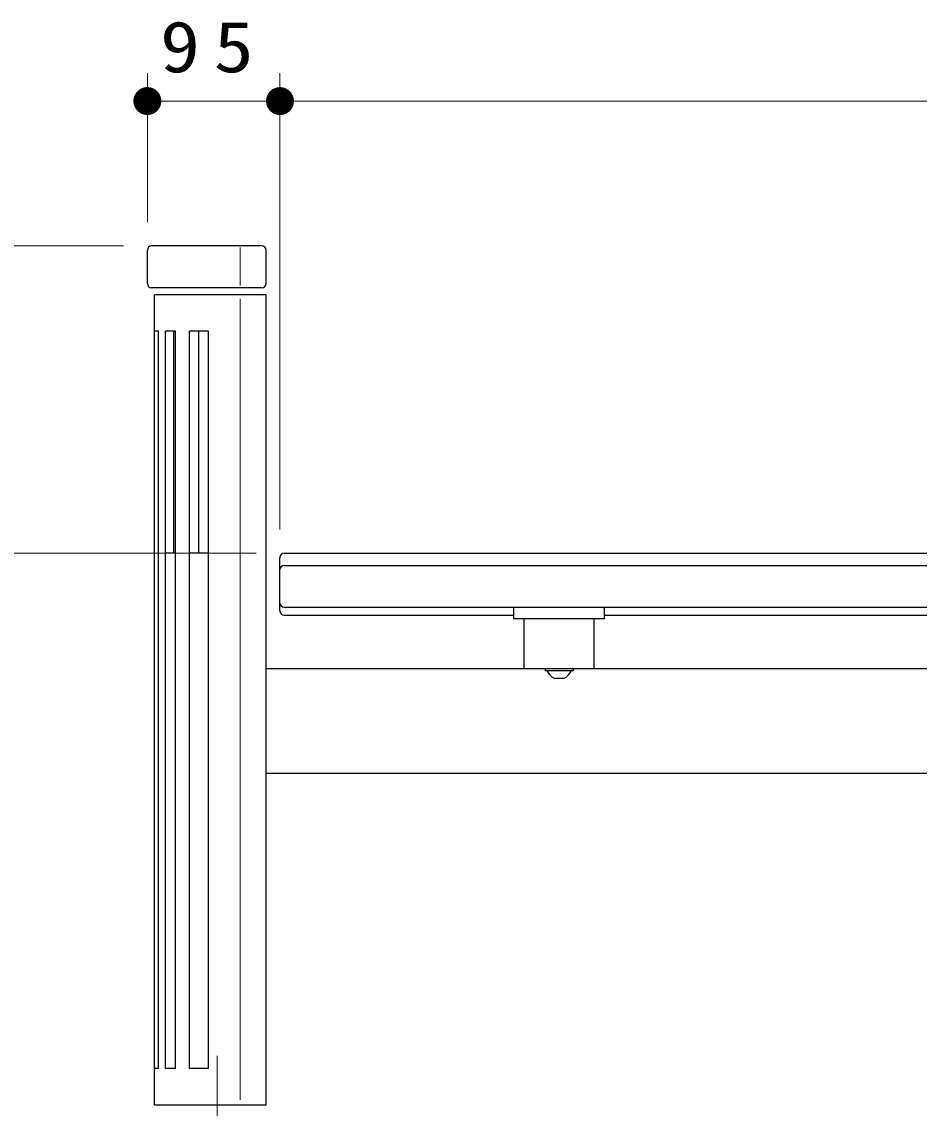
# Model space of a CAD drawing. Units: millimetres on the paper, scale 1:20. Extents: x -365 to 0, y 0 to 257.
# Drawn here: x -285.16 to -253.01, y 108.29 to 147.19 of the extents above; entities that cross this region are included whole.
import ezdxf

# ---------------------------------------------------------------- set-up
doc = ezdxf.new("R2010")
doc.units = ezdxf.units.MM
doc.linetypes.add('USER2', pattern=[6, 3, -1, 1, -1])
doc.layers.add('1_20', color=7, linetype='Continuous', lineweight=25)
doc.styles.add('ＭＳ ゴシック', font='')
doc.styles.get('ＭＳ ゴシック').set_extended_font_data('MS Gothic')

# ---------------------------------------------------------------- blocks, each defined once
blk = doc.blocks.new('filled_dot')
at = {"color": 0, "linetype": 'Continuous', "lineweight": -2, "const_width": 1.25}
blk.add_lwpolyline([(-0.625, 0, 1), (0.625, 0, 1)], format="xyb", close=True, dxfattribs=at)

msp = doc.modelspace()

# ---------------------------------------------------------------- linework, layer by layer
at = {"layer": '1_20', "lineweight": 13}
for p, q in [((-280.657, 140.012), (-280.657, 145.35)), ((-275.907, 129.012), (-275.907, 145.35)), ((-280.657, 144.35), (-275.907, 144.35)), ((-275.907, 144.35), (-185.907, 144.35)), ((-281.507, 139.162), (-302.271, 139.162)), ((-277.336, 137.752), (-277.336, 139.106)), ((-277.336, 108.594), (-277.336, 137.274)), ((-276.757, 128.162), (-294.794, 128.162))]:
    msp.add_line(p, q, dxfattribs=at)
at = {"layer": '1_20'}
for p, q in [((-280.657, 137.812), (-280.657, 139.012)), ((-276.557, 139.162), (-280.507, 139.162)), ((-276.407, 137.812), (-276.407, 139.012)), ((-276.557, 137.662), (-280.507, 137.662)), ((-276.407, 137.412), (-280.407, 137.412)), ((-280.407, 108.412), (-280.407, 137.412)), ((-276.407, 108.412), (-276.407, 137.412)), ((-280.259, 136.112), (-280.389, 136.112)), ((-280.259, 109.712), (-280.259, 136.112)), ((-280.012, 109.712), (-280.012, 136.112)), ((-279.645, 136.112), (-280.012, 136.112)), ((-279.703, 128.162), (-279.703, 136.112)), ((-279.645, 109.712), (-279.645, 136.112)), ((-279.143, 109.712), (-279.143, 136.112)), ((-278.472, 136.112), (-279.143, 136.112)), ((-278.815, 128.162), (-278.815, 136.112)), ((-278.472, 109.712), (-278.472, 136.112)), ((-279.645, 128.162), (-280.012, 128.162)), ((-278.472, 128.162), (-279.143, 128.162)), ((-275.907, 126.095), (-275.907, 128.012)), ((-275.757, 128.162), (-186.057, 128.162)), ((-275.757, 127.722), (-186.057, 127.722)), ((-275.757, 126.228), (-186.057, 126.228)), ((-267.532, 125.814), (-267.532, 126.228)), ((-264.282, 125.814), (-264.282, 126.228)), ((-275.757, 125.945), (-267.532, 125.945)), ((-264.282, 125.814), (-267.532, 125.814)), ((-267.157, 124.037), (-267.157, 125.814)), ((-264.657, 124.037), (-264.657, 125.814)), ((-264.282, 125.945), (-232.532, 125.945)), ((-276.407, 124.037), (-185.407, 124.037)), ((-266.407, 124.037), (-266.407, 123.954)), ((-265.407, 123.954), (-266.407, 123.954)), ((-265.407, 124.037), (-265.407, 123.954)), ((-265.748, 123.679), (-266.066, 123.679)), ((-276.407, 120.287), (-185.407, 120.287)), ((-280.259, 109.712), (-280.389, 109.712)), ((-279.645, 109.712), (-280.012, 109.712)), ((-278.472, 109.712), (-279.143, 109.712)), ((-280.407, 108.412), (-276.407, 108.412))]:
    msp.add_line(p, q, dxfattribs=at)
at = {"layer": '1_20', "linetype": 'USER2', "lineweight": 13}
for p, q in [((-278.157, 110.162), (-278.157, 89.662)), ((-278.157, 109.747), (-278.157, 90.662))]:
    msp.add_line(p, q, dxfattribs=at)
at = {"layer": '1_20'}
for centre, radius, start, end in [((-280.507, 139.012), 0.15, 90, 180), ((-276.557, 139.012), 0.15, 0, 90), ((-280.507, 137.812), 0.15, 180, 270), ((-276.557, 137.812), 0.15, 270, 0), ((-275.757, 128.012), 0.15, 90, 180), ((-275.757, 127.572), 0.15, 90, 180), ((-275.757, 126.378), 0.15, 180, 270), ((-275.757, 126.095), 0.15, 180, 270), ((-265.876, 124.145), 0.503, 202.3207, 247.8941), ((-265.938, 124.145), 0.503, 292.1058, 337.6793)]:
    msp.add_arc(centre, radius, start, end, dxfattribs=at)

# ---------------------------------------------------------------- block references
at = {"layer": '1_20', "lineweight": 13, "xscale": 0.4, "yscale": 0.4}
for p in [(-280.657, 144.35), (-275.907, 144.35)]:
    msp.add_blockref('filled_dot', p, dxfattribs=at)
at = {"layer": '1_20', "lineweight": 13, "xscale": 0.4, "yscale": 0.4, "rotation": 180}
msp.add_blockref('filled_dot', (-275.907, 144.35), dxfattribs=at)

# ---------------------------------------------------------------- texts
at = {"layer": '1_20', "insert": (-278.282, 145.35), "char_height": 1.833, "attachment_point": 8, "style": 'ＭＳ ゴシック'}
msp.add_mtext('\\T1.34;\\W1.15;95', dxfattribs=at)

doc.saveas('drawing.dxf')
